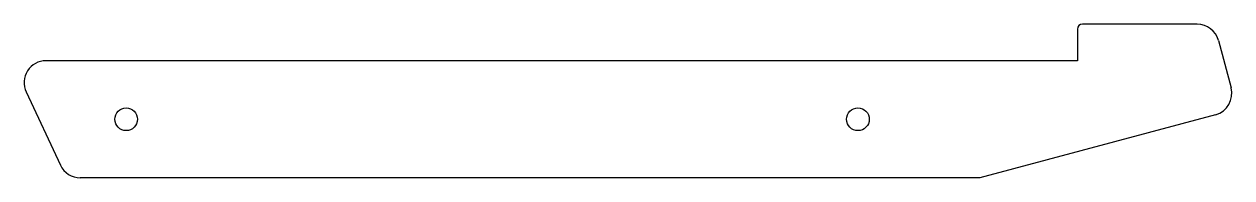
# Model space of a CAD drawing. Header units: millimetres. Extents: x 136 to 301, y -16 to 5.
import ezdxf

# ---------------------------------------------------------------- set-up
doc = ezdxf.new("R2010")
doc.units = ezdxf.units.MM

msp = doc.modelspace()

# ---------------------------------------------------------------- linework, layer by layer
at = {"color": 7, "linetype": 'Continuous', "lineweight": 25}
for p, q in [((296.36, 5), (280.7, 5)), ((280, 4.3), (280, 0)), ((299.26, 2.78), (300.99, -3.69)), ((280, 0), (139.06, 0)), ((136.34, -4.27), (141.01, -14.27)), ((298.87, -7.37), (266.65, -16)), ((266.65, -16), (143.73, -16))]:
    msp.add_line(p, q, dxfattribs=at)
for centre in [(150, -8), (250, -8)]:
    msp.add_circle(centre, 1.55, dxfattribs=at)
for centre, radius, start, end in [((280.7, 4.3), 0.7, 90, 180), ((296.36, 2), 3, 15, 90), ((139.06, -3), 3, 90, 205), ((298.09, -4.47), 3, 285, 15), ((143.73, -13), 3, 205, 270)]:
    msp.add_arc(centre, radius, start, end, dxfattribs=at)

doc.saveas('drawing.dxf')
